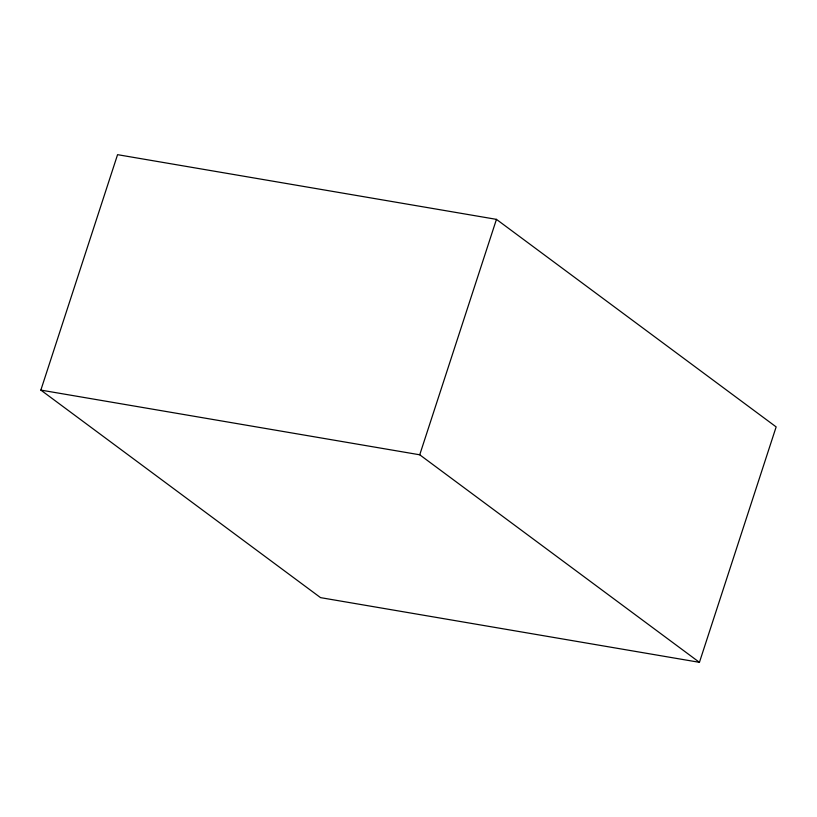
<?xml version="1.0" encoding="UTF-8"?>
<svg xmlns="http://www.w3.org/2000/svg" width="817" height="817" viewBox="0 0 817 817"><rect width="100%" height="100%" fill="white"/><g stroke="black" fill="none" stroke-linecap="round" stroke-linejoin="round"><path stroke-width="1.23" d="M40.85 390.097L117.566 154.668L496.45 219.365L776.15 426.903L699.434 662.332L320.55 597.636L40.85 390.097L419.734 454.793L699.434 662.332M419.734 454.793L496.45 219.365"/></g></svg>
